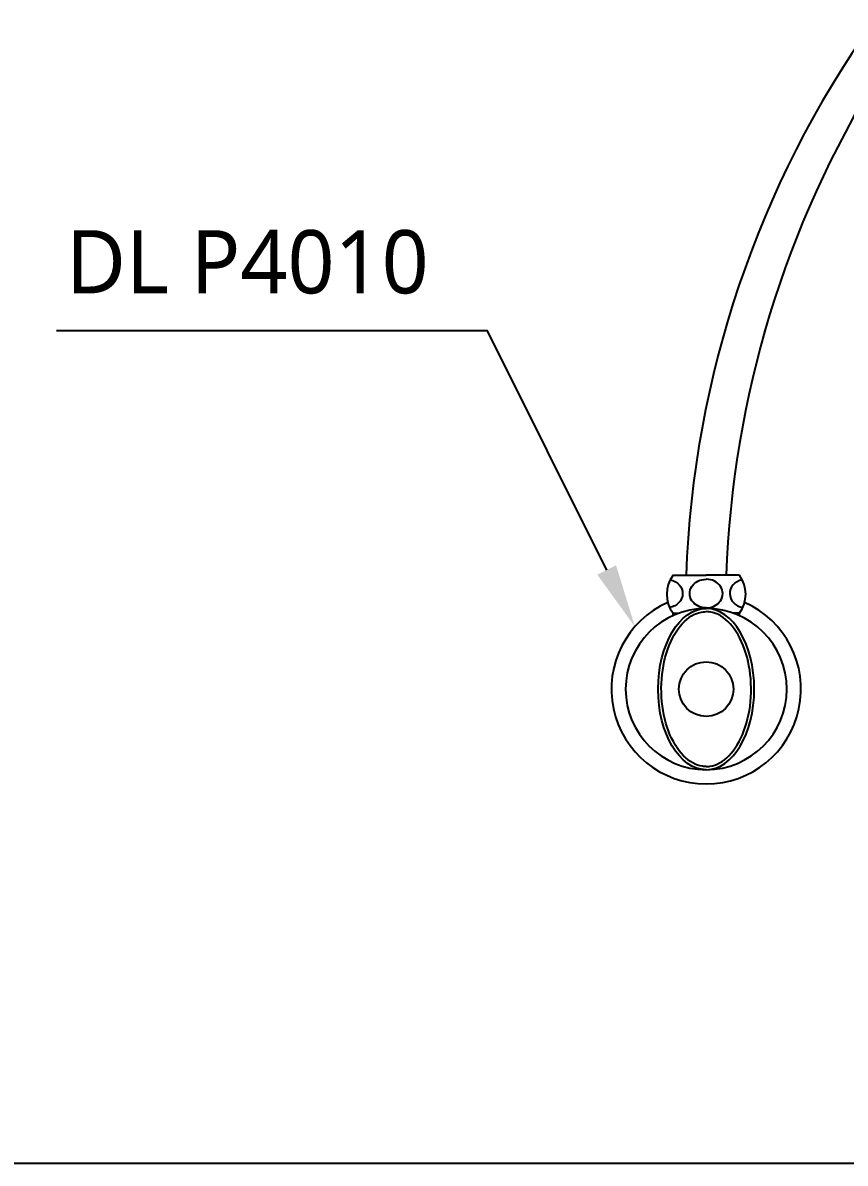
# Model space of a CAD drawing. Extents: x 1268 to 7307, y -579 to 1973.
# Drawn here: x 5606 to 5866.2, y -207.5 to 153.3 of the extents above; entities that cross this region are included whole.
import ezdxf

# ---------------------------------------------------------------- set-up
doc = ezdxf.new("R2010")
doc.units = 0
doc.header["$LTSCALE"] = 20
doc.header["$MEASUREMENT"] = 0
for name, color, linetype in [('2', 2, 'CONTINUOUS'), ('3', 3, 'CONTINUOUS'), ('4', 4, 'CONTINUOUS'), ('6', 6, 'CONTINUOUS')]:
    doc.layers.add(name, color=color, linetype=linetype)
doc.styles.add('ROMANS', font='NanumGothic.ttf', dxfattribs={"height": 10.144927})

msp = doc.modelspace()

# ---------------------------------------------------------------- linework, layer by layer
at = {"layer": '3', "extrusion": (0, 0, -1)}
msp.add_lwpolyline([(-5790.74, -19.86), (-5752.99, 55.84), (-5616.58, 55.84)], dxfattribs=at)
msp.add_solid([(-5787.76, -21.35), (-5799.66, -37.76), (-5793.72, -18.37)], dxfattribs=at)
at = {"layer": '4'}
for p, q in [((5811.73, -21.53), (5815.88, -21.53)), ((5815.88, -21.53), (5822.23, -21.53)), ((5828.58, -21.53), (5822.23, -21.53)), ((5832.73, -21.53), (5828.58, -21.53)), ((5811.73, -34.29), (5811.73, -33.53)), ((5811.73, -33.53), (5813.61, -33.53)), ((5812.98, -33.77), (5812.98, -33.53)), ((5832.73, -33.53), (5830.84, -33.53)), ((5831.48, -33.77), (5831.48, -33.53)), ((5832.73, -34.29), (5832.73, -33.53))]:
    msp.add_line(p, q, dxfattribs=at)
msp.add_circle((5822.23, -57.53), 8.62, dxfattribs=at)
for centre, radius, start, end in [((6137.58, -32.8), 321.9, 144.6853, 177.9934), ((6150.28, -32.8), 321.9, 148.1838, 177.9934), ((5819.73, -27.53), 10, 143.1301, 216.8699), ((5824.73, -27.53), 10, 323.1301, 36.8699), ((5822.23, -57.53), 30, 113.9173, 270), ((5822.23, -57.53), 25.5, 90, 270), ((5822.23, -57.53), 30, 270, 66.0827), ((5822.23, -57.53), 25.5, 270, 90)]:
    msp.add_arc(centre, radius, start, end, dxfattribs=at)
at = {"layer": '4', "extrusion": (0, 0, -1)}
for centre, major_axis, ratio, start_param, end_param in [((5809.54, -27.3), (-5.23, 0), 0.866391, 1.824119, 4.49897), ((5822.23, -27.3), (-5.23, 0), 0.866391, 4.712389, 7.853982), ((5822.23, -57.53), (0, 25.5), 0.596529, 3.141593, 6.283185)]:
    msp.add_ellipse(centre, major_axis=major_axis, ratio=ratio, start_param=start_param, end_param=end_param, dxfattribs=at)
at = {"layer": '4'}
for centre, major_axis, ratio, start_param, end_param in [((5822.23, -27.3), (5.23, 0), 0.866391, 4.712389, 7.853982), ((5834.91, -27.3), (5.23, 0), 0.866391, 1.824119, 4.49897), ((5822.23, -57.53), (0, 25.5), 0.596529, 3.141593, 6.283185)]:
    msp.add_ellipse(centre, major_axis=major_axis, ratio=ratio, start_param=start_param, end_param=end_param, dxfattribs=at)
for points in [[(5822.23, -82.03), (5821.84, -82.03), (5821.45, -82), (5818.98, -81.65), (5816.9, -80.52), (5813.15, -76.69), (5811.5, -73.99), (5809.09, -67.56), (5808.32, -63.86), (5807.86, -56.24), (5808.16, -52.34), (5809.77, -45.2), (5811.07, -41.96), (5814.34, -36.86), (5816.3, -35), (5819.62, -33.34), (5820.92, -33.03), (5822.23, -33.03)], [(5822.23, -82.03), (5822.62, -82.03), (5823, -82), (5825.47, -81.65), (5827.55, -80.52), (5831.3, -76.69), (5832.95, -73.99), (5835.37, -67.56), (5836.13, -63.86), (5836.59, -56.24), (5836.29, -52.34), (5834.69, -45.2), (5833.39, -41.96), (5830.12, -36.86), (5828.15, -35), (5824.84, -33.34), (5823.53, -33.03), (5822.23, -33.03)]]:
    msp.add_open_spline(points, degree=3, knots=[3.141671, 3.141671, 3.141671, 3.141671, 3.227768, 3.227768, 3.688878, 3.688878, 4.149988, 4.149988, 4.611097, 4.611097, 5.072207, 5.072207, 5.533317, 5.533317, 5.994427, 5.994427, 6.283185, 6.283185, 6.283185, 6.283185], dxfattribs=at)
at = {"layer": '6'}
msp.add_lwpolyline([(4672.23, -207.53), (6072.17, -207.53)], dxfattribs=at)

# ---------------------------------------------------------------- texts
at = {"layer": '2', "insert": (5619.62, 77.53), "char_height": 20, "attachment_point": 4, "style": 'ROMANS'}
msp.add_mtext('DL P4010', dxfattribs=at)

doc.saveas('drawing.dxf')
